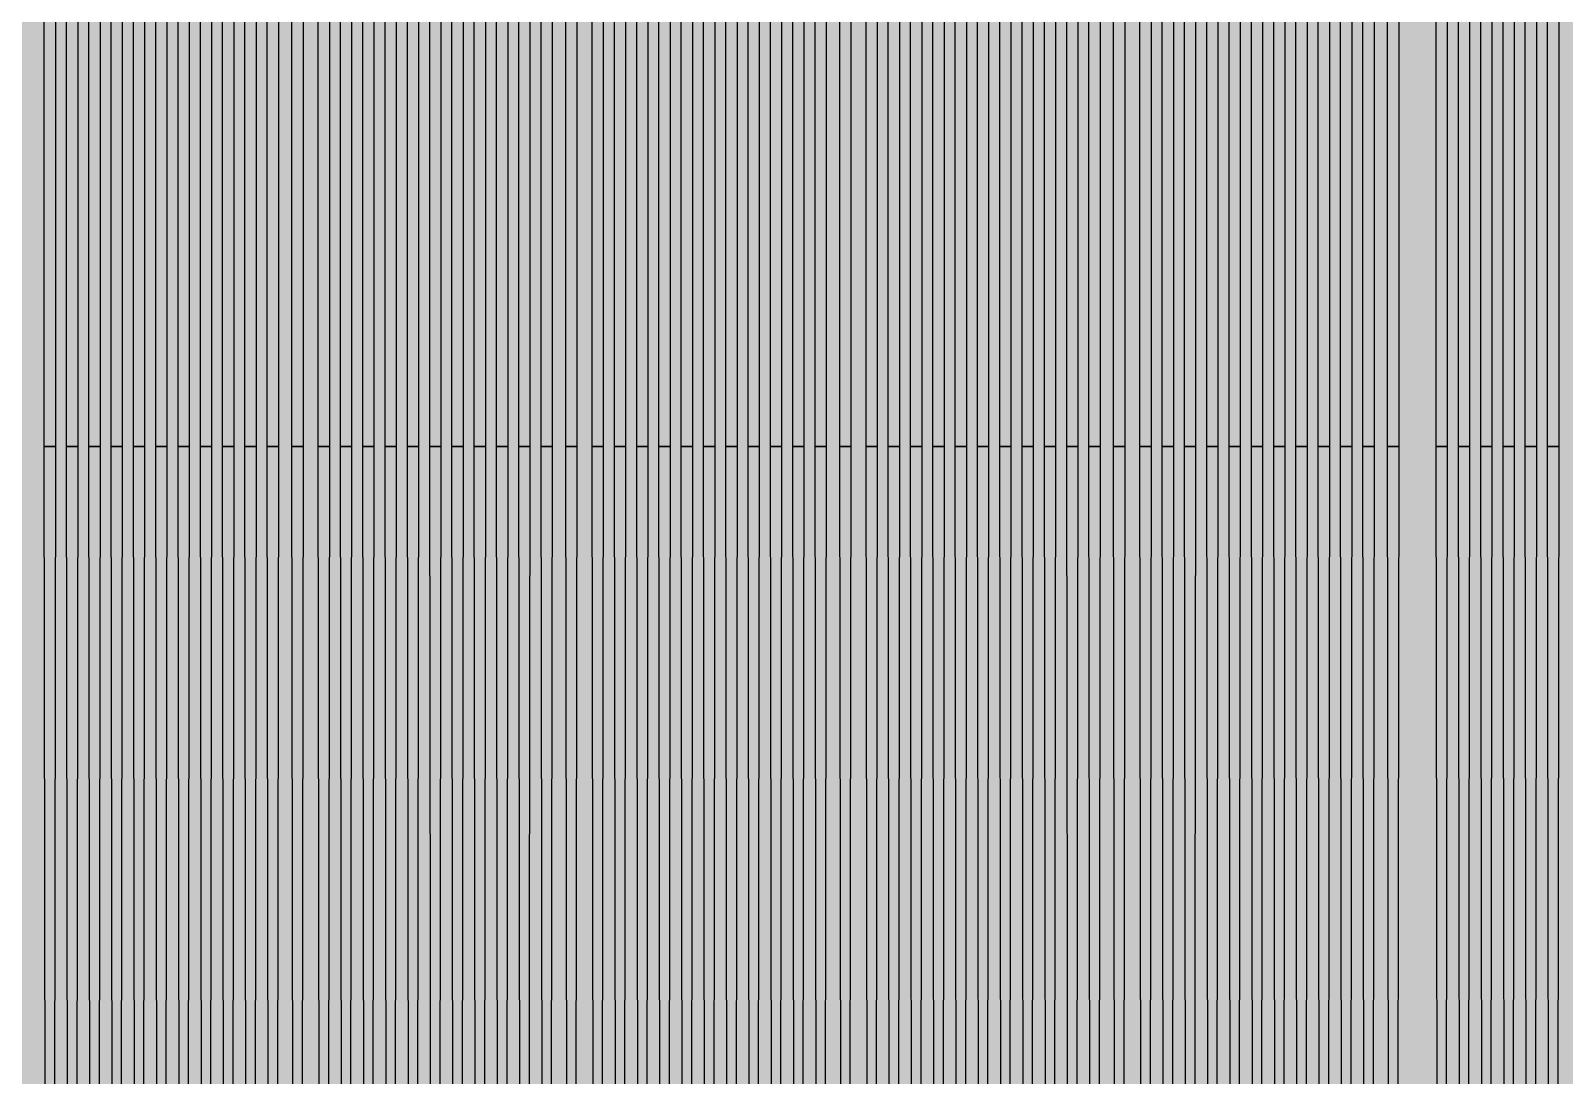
# Model space of a CAD drawing. Header units: metres. Extents: x -7240 to 10960, y -29667 to 1823.
# Drawn here: x 2632.5 to 3114, y -15889.6 to -15561.6 of the extents above; entities that cross this region are included whole.
import ezdxf

# ---------------------------------------------------------------- set-up
doc = ezdxf.new("R2010")
doc.units = ezdxf.units.M
doc.layers.add('Metal1', color=4, linetype='CONTINUOUS')
doc.layers.add('Polyimide', color=7, linetype='CONTINUOUS')

msp = doc.modelspace()

# ---------------------------------------------------------------- hatches: boundary and pattern name
at = {"layer": 'Polyimide'}
msp.add_hatch(color=7, dxfattribs=at).paths.add_polyline_path([(4088.45, -11806.89), (4098.72, -11851.21), (4115.58, -11893.47), (4138.63, -11932.7), (4167.35, -11967.99), (4201.08, -11998.53), (4239.03, -12023.62), (4280.35, -12042.68), (4349.18, -12073.73), (4413.2, -12113.76), (4471.26, -12162.04), (4522.3, -12217.69), (4565.39, -12279.7), (4599.74, -12346.94), (4624.73, -12418.19), (4639.91, -12492.16), (4645, -12567.5), (4639.91, -12642.84), (4624.73, -12716.8), (4599.74, -12788.06), (4565.39, -12855.3), (4522.3, -12917.31), (4471.26, -12972.96), (4413.2, -13021.24), (4349.18, -13061.27), (4280.35, -13092.32), (4239.03, -13111.38), (4201.08, -13136.47), (4167.35, -13167.01), (4138.63, -13202.3), (4115.58, -13241.52), (4098.72, -13283.78), (4088.45, -13328.11), (4085, -13373.48), (4085, -13567.5), (4099.45, -13861.55), (4142.64, -14152.77), (4214.18, -14438.35), (4313.36, -14715.55), (4439.24, -14981.69), (4590.59, -15234.21), (4765.97, -15470.68), (4963.68, -15688.82), (5181.82, -15886.53), (5418.29, -16061.91), (5670.81, -16213.26), (5936.95, -16339.14), (6214.15, -16438.32), (6499.73, -16509.85), (6790.95, -16553.05), (7085, -16567.5), (9960.38, -16567.5), (10038.79, -16571.35), (10116.45, -16582.87), (10192.6, -16601.95), (10266.52, -16628.4), (10337.49, -16661.96), (10404.83, -16702.32), (10467.89, -16749.09), (10526.06, -16801.81), (10578.78, -16859.98), (10625.55, -16923.04), (10665.91, -16990.38), (10699.48, -17061.35), (10725.93, -17135.27), (10745, -17211.43), (10756.52, -17289.08), (10760.38, -17367.5), (10760.38, -21957.3), (10721.61, -22012.91), (10685.97, -22070.59), (10653.58, -22130.14), (10624.53, -22191.39), (10598.92, -22254.16), (10576.82, -22318.25), (10558.3, -22383.46), (10543.41, -22449.6), (10532.21, -22516.46), (10524.72, -22583.84), (10520.97, -22651.53), (10520.97, -22719.32), (10524.72, -22787.01), (10532.21, -22854.38), (10543.41, -22921.24), (10558.3, -22987.38), (10576.82, -23052.6), (10598.92, -23116.68), (10624.53, -23179.45), (10653.58, -23240.71), (10685.97, -23300.26), (10721.61, -23357.93), (10760.38, -23413.54), (10760.38, -28667.5), (10756.52, -28745.91), (10745, -28823.57), (10725.93, -28899.73), (10699.48, -28973.65), (10665.91, -29044.62), (10625.55, -29111.96), (10578.78, -29175.01), (10526.06, -29233.19), (10467.89, -29285.91), (10404.83, -29332.68), (10337.49, -29373.04), (10266.52, -29406.6), (10192.6, -29433.05), (10116.45, -29452.13), (10038.79, -29463.65), (9960.38, -29467.5), (-6239.63, -29467.5), (-6318.04, -29463.65), (-6395.7, -29452.13), (-6471.85, -29433.05), (-6545.77, -29406.6), (-6616.74, -29373.04), (-6684.08, -29332.68), (-6747.14, -29285.91), (-6805.31, -29233.19), (-6858.03, -29175.01), (-6904.8, -29111.96), (-6945.16, -29044.62), (-6978.73, -28973.65), (-7005.18, -28899.73), (-7024.25, -28823.57), (-7035.77, -28745.91), (-7039.63, -28667.5), (-7039.63, -23426.32), (-6999.36, -23370.07), (-6962.33, -23311.63), (-6928.66, -23251.2), (-6898.45, -23188.96), (-6871.81, -23125.12), (-6848.81, -23059.88), (-6829.53, -22993.44), (-6814.04, -22926.02), (-6802.37, -22857.83), (-6794.57, -22789.09), (-6790.67, -22720.02), (-6790.67, -22650.84), (-6794.57, -22581.77), (-6802.37, -22513.03), (-6814.04, -22444.84), (-6829.53, -22377.42), (-6848.81, -22310.98), (-6871.81, -22245.74), (-6898.45, -22181.89), (-6928.66, -22119.66), (-6962.33, -22059.22), (-6999.36, -22000.79), (-7039.63, -21944.54), (-7039.63, -17367.5), (-7035.77, -17289.08), (-7024.25, -17211.43), (-7005.18, -17135.27), (-6978.73, -17061.35), (-6945.16, -16990.38), (-6904.8, -16923.04), (-6858.03, -16859.98), (-6805.31, -16801.81), (-6747.14, -16749.09), (-6684.08, -16702.32), (-6616.74, -16661.96), (-6545.77, -16628.4), (-6471.85, -16601.95), (-6395.7, -16582.87), (-6318.04, -16571.35), (-6239.63, -16567.5), (-3334, -16567.5), (-3039.95, -16553.05), (-2748.73, -16509.85), (-2463.15, -16438.32), (-2185.95, -16339.14), (-1919.81, -16213.26), (-1667.29, -16061.91), (-1430.82, -15886.53), (-1212.68, -15688.82), (-1014.97, -15470.68), (-839.59, -15234.21), (-688.24, -14981.69), (-562.36, -14715.55), (-463.18, -14438.35), (-391.64, -14152.77), (-348.45, -13861.55), (-334, -13567.5), (-334, -13373.48), (-337.45, -13328.11), (-347.72, -13283.78), (-364.58, -13241.52), (-387.63, -13202.3), (-416.35, -13167.01), (-450.08, -13136.47), (-488.03, -13111.38), (-529.35, -13092.32), (-529.35, -13092.32), (-598.18, -13061.27), (-662.2, -13021.24), (-720.26, -12972.96), (-771.3, -12917.31), (-814.39, -12855.3), (-848.74, -12788.06), (-873.73, -12716.8), (-888.91, -12642.84), (-894, -12567.5), (-888.91, -12492.16), (-873.73, -12418.19), (-848.74, -12346.94), (-814.39, -12279.7), (-771.3, -12217.69), (-720.26, -12162.04), (-662.2, -12113.76), (-598.18, -12073.73), (-529.35, -12042.68), (-488.03, -12023.62), (-450.08, -11998.53), (-416.35, -11967.99), (-387.63, -11932.7), (-364.58, -11893.47), (-347.72, -11851.21), (-337.45, -11806.89), (-334, -11761.52), (-334, -11074.31), (-337.45, -11028.94), (-347.72, -10984.62), (-364.58, -10942.36), (-387.63, -10903.13), (-416.35, -10867.84), (-450.08, -10837.3), (-488.03, -10812.21), (-529.35, -10793.16), (-529.35, -10793.16), (-598.18, -10762.1), (-662.2, -10722.07), (-720.26, -10673.8), (-771.3, -10618.15), (-814.39, -10556.13), (-848.74, -10488.89), (-873.73, -10417.64), (-888.91, -10343.67), (-894, -10268.33), (-888.91, -10192.99), (-873.73, -10119.03), (-848.74, -10047.77), (-814.39, -9980.53), (-771.3, -9918.52), (-720.26, -9862.87), (-662.2, -9814.59), (-598.18, -9774.56), (-529.35, -9743.51), (-488.03, -9724.45), (-450.08, -9699.36), (-416.35, -9668.82), (-387.63, -9633.53), (-364.58, -9594.31), (-347.72, -9552.05), (-337.45, -9507.72), (-334, -9462.35), (-334, -8775.14), (-337.45, -8729.78), (-347.72, -8685.45), (-364.58, -8643.19), (-387.63, -8603.96), (-416.35, -8568.68), (-450.08, -8538.14), (-488.03, -8513.05), (-529.35, -8493.99), (-529.35, -8493.99), (-598.18, -8462.94), (-662.2, -8422.91), (-720.26, -8374.63), (-771.3, -8318.98), (-814.39, -8256.97), (-848.74, -8189.73), (-873.73, -8118.47), (-888.91, -8044.5), (-894, -7969.17), (-888.91, -7893.83), (-873.73, -7819.86), (-848.74, -7748.61), (-814.39, -7681.36), (-771.3, -7619.35), (-720.26, -7563.7), (-662.2, -7515.42), (-598.18, -7475.4), (-529.35, -7444.34), (-529.35, -7444.34), (-488.03, -7425.28), (-450.08, -7400.2), (-416.35, -7369.66), (-387.63, -7334.37), (-364.58, -7295.14), (-347.72, -7252.88), (-337.45, -7208.56), (-334, -7163.19), (-334, -6475.98), (-337.45, -6430.61), (-347.72, -6386.29), (-364.58, -6344.02), (-387.63, -6304.8), (-416.35, -6269.51), (-450.08, -6238.97), (-488.03, -6213.88), (-529.35, -6194.82), (-529.35, -6194.82), (-598.18, -6163.77), (-662.2, -6123.74), (-720.26, -6075.46), (-771.3, -6019.81), (-814.39, -5957.8), (-848.74, -5890.56), (-873.73, -5819.31), (-888.91, -5745.34), (-894, -5670), (-888.91, -5594.66), (-873.73, -5520.69), (-848.74, -5449.44), (-814.39, -5382.2), (-771.3, -5320.19), (-720.26, -5264.54), (-662.2, -5216.26), (-598.18, -5176.23), (-529.35, -5145.18), (-529.35, -5145.18), (-488.03, -5126.12), (-450.08, -5101.03), (-416.35, -5070.49), (-387.63, -5035.2), (-364.58, -4995.98), (-347.72, -4953.71), (-337.45, -4909.39), (-334, -4864.02), (-334, 380), (-334, 1522.5), (-289, 1522.5), (-288.78, 1515.63), (-288.1, 1508.79), (-286.98, 1502.02), (-285.42, 1495.32), (-283.43, 1488.75), (-281.01, 1482.32), (-278.17, 1476.06), (-274.93, 1470), (-271.3, 1464.17), (-267.3, 1458.58), (-262.94, 1453.27), (-258.25, 1448.25), (-253.23, 1443.56), (-247.92, 1439.2), (-242.33, 1435.2), (-236.5, 1431.57), (-230.44, 1428.33), (-224.18, 1425.49), (-217.75, 1423.07), (-211.18, 1421.08), (-204.48, 1419.52), (-197.71, 1418.4), (-190.87, 1417.72), (-184, 1417.5), (-177.13, 1417.72), (-170.29, 1418.4), (-163.52, 1419.52), (-156.82, 1421.08), (-150.25, 1423.07), (-143.82, 1425.49), (-137.56, 1428.33), (-131.5, 1431.57), (-125.67, 1435.2), (-120.08, 1439.2), (-114.77, 1443.56), (-109.75, 1448.25), (-105.06, 1453.27), (-100.7, 1458.58), (-96.7, 1464.17), (-93.07, 1470), (-89.83, 1476.06), (-86.99, 1482.32), (-84.57, 1488.75), (-82.58, 1495.32), (-81.02, 1502.02), (-79.9, 1508.79), (-79.22, 1515.63), (-79, 1522.5), (1786, 1522.5), (3835, 1522.5), (3835.21, 1529.04), (3835.86, 1535.55), (3836.92, 1542.01), (3838.41, 1548.38), (3840.31, 1554.64), (3842.61, 1560.77), (3845.31, 1566.73), (3848.4, 1572.5), (3851.85, 1578.06), (3855.66, 1583.38), (3859.82, 1588.43), (3864.29, 1593.21), (3869.07, 1597.68), (3874.12, 1601.84), (3879.44, 1605.65), (3885, 1609.1), (3890.77, 1612.19), (3896.73, 1614.89), (3902.86, 1617.19), (3909.12, 1619.09), (3915.49, 1620.58), (3921.95, 1621.64), (3928.46, 1622.29), (3935, 1622.5), (3941.54, 1622.29), (3948.05, 1621.64), (3954.51, 1620.58), (3960.88, 1619.09), (3967.14, 1617.19), (3973.27, 1614.89), (3979.23, 1612.19), (3985, 1609.1), (3990.56, 1605.65), (3995.88, 1601.84), (4000.93, 1597.68), (4005.71, 1593.21), (4010.18, 1588.43), (4014.34, 1583.38), (4018.15, 1578.06), (4021.6, 1572.5), (4024.69, 1566.73), (4027.39, 1560.77), (4029.69, 1554.64), (4031.59, 1548.38), (4033.08, 1542.01), (4034.14, 1535.55), (4034.79, 1529.04), (4035, 1522.5), (4085, 1522.5), (4085, 380), (4085, 330), (4085, -4864.02), (4088.45, -4909.39), (4098.72, -4953.71), (4115.58, -4995.98), (4138.63, -5035.2), (4167.35, -5070.49), (4201.08, -5101.03), (4239.03, -5126.12), (4280.35, -5145.18), (4280.35, -5145.18), (4349.18, -5176.23), (4413.2, -5216.26), (4471.26, -5264.54), (4522.3, -5320.19), (4565.39, -5382.2), (4599.74, -5449.44), (4624.73, -5520.69), (4639.91, -5594.66), (4645, -5670), (4639.91, -5745.34), (4624.73, -5819.31), (4599.74, -5890.56), (4565.39, -5957.8), (4522.3, -6019.81), (4471.26, -6075.46), (4413.2, -6123.74), (4349.18, -6163.77), (4280.35, -6194.82), (4239.03, -6213.88), (4201.08, -6238.97), (4167.35, -6269.51), (4138.63, -6304.8), (4115.58, -6344.02), (4098.72, -6386.29), (4088.45, -6430.61), (4085, -6475.98), (4085, -11761.52), (4088.45, -11806.89)])

# ---------------------------------------------------------------- linework, layer by layer
at = {"layer": 'Metal1'}
for points in [[(2640.25, -15552.84), (2640.25, -15575.7), (2640.25, -15598.55), (2640.25, -15621.41), (2640.25, -15644.27), (2640.25, -15667.12), (2640.25, -15692.12), (2636.75, -15692.12), (2636.75, -15667.12), (2636.75, -15644.27), (2636.75, -15621.41), (2636.75, -15598.55), (2636.75, -15575.7), (2636.75, -15552.84)], [(2647.25, -15552.84), (2647.25, -15575.7), (2647.25, -15598.55), (2647.25, -15621.41), (2647.25, -15644.27), (2647.25, -15667.12), (2647.25, -15692.12), (2643.75, -15692.12), (2643.75, -15667.12), (2643.75, -15644.27), (2643.75, -15621.41), (2643.75, -15598.55), (2643.75, -15575.7), (2643.75, -15552.84)], [(2654.25, -15552.84), (2654.25, -15575.7), (2654.25, -15598.55), (2654.25, -15621.41), (2654.25, -15644.27), (2654.25, -15667.12), (2654.25, -15692.12), (2650.75, -15692.12), (2650.75, -15667.12), (2650.75, -15644.27), (2650.75, -15621.41), (2650.75, -15598.55), (2650.75, -15575.7), (2650.75, -15552.84)], [(2661.25, -15552.84), (2661.25, -15575.7), (2661.25, -15598.55), (2661.25, -15621.41), (2661.25, -15644.27), (2661.25, -15667.12), (2661.25, -15692.12), (2657.75, -15692.12), (2657.75, -15667.12), (2657.75, -15644.27), (2657.75, -15621.41), (2657.75, -15598.55), (2657.75, -15575.7), (2657.75, -15552.84)], [(2668.25, -15552.84), (2668.25, -15575.7), (2668.25, -15598.55), (2668.25, -15621.41), (2668.25, -15644.27), (2668.25, -15667.12), (2668.25, -15692.12), (2664.75, -15692.12), (2664.75, -15667.12), (2664.75, -15644.27), (2664.75, -15621.41), (2664.75, -15598.55), (2664.75, -15575.7), (2664.75, -15552.84)], [(2675.25, -15552.84), (2675.25, -15575.7), (2675.25, -15598.55), (2675.25, -15621.41), (2675.25, -15644.27), (2675.25, -15667.12), (2675.25, -15692.12), (2671.75, -15692.12), (2671.75, -15667.12), (2671.75, -15644.27), (2671.75, -15621.41), (2671.75, -15598.55), (2671.75, -15575.7), (2671.75, -15552.84)], [(2682.25, -15552.84), (2682.25, -15575.7), (2682.25, -15598.55), (2682.25, -15621.41), (2682.25, -15644.27), (2682.25, -15667.12), (2682.25, -15692.12), (2678.75, -15692.12), (2678.75, -15667.12), (2678.75, -15644.27), (2678.75, -15621.41), (2678.75, -15598.55), (2678.75, -15575.7), (2678.75, -15552.84)], [(2689.25, -15552.84), (2689.25, -15575.7), (2689.25, -15598.55), (2689.25, -15621.41), (2689.25, -15644.27), (2689.25, -15667.12), (2689.25, -15692.12), (2685.75, -15692.12), (2685.75, -15667.12), (2685.75, -15644.27), (2685.75, -15621.41), (2685.75, -15598.55), (2685.75, -15575.7), (2685.75, -15552.84)], [(2696.25, -15552.84), (2696.25, -15575.7), (2696.25, -15598.55), (2696.25, -15621.41), (2696.25, -15644.27), (2696.25, -15667.12), (2696.25, -15692.12), (2692.75, -15692.12), (2692.75, -15667.12), (2692.75, -15644.27), (2692.75, -15621.41), (2692.75, -15598.55), (2692.75, -15575.7), (2692.75, -15552.84)], [(2703.25, -15552.84), (2703.25, -15575.7), (2703.25, -15598.55), (2703.25, -15621.41), (2703.25, -15644.27), (2703.25, -15667.12), (2703.25, -15692.12), (2699.75, -15692.12), (2699.75, -15667.12), (2699.75, -15644.27), (2699.75, -15621.41), (2699.75, -15598.55), (2699.75, -15575.7), (2699.75, -15552.84)], [(2710.25, -15552.84), (2710.25, -15575.7), (2710.25, -15598.55), (2710.25, -15621.41), (2710.25, -15644.27), (2710.25, -15667.12), (2710.25, -15692.12), (2706.75, -15692.12), (2706.75, -15667.12), (2706.75, -15644.27), (2706.75, -15621.41), (2706.75, -15598.55), (2706.75, -15575.7), (2706.75, -15552.84)], [(2718, -15552.84), (2718, -15575.7), (2718, -15598.55), (2718, -15621.41), (2718, -15644.27), (2718, -15667.12), (2718, -15692.12), (2714.5, -15692.12), (2714.5, -15667.12), (2714.5, -15644.27), (2714.5, -15621.41), (2714.5, -15598.55), (2714.5, -15575.7), (2714.5, -15552.84)], [(2726.25, -15552.84), (2726.25, -15575.7), (2726.25, -15598.55), (2726.25, -15621.41), (2726.25, -15644.27), (2726.25, -15667.12), (2726.25, -15692.12), (2722.75, -15692.12), (2722.75, -15667.12), (2722.75, -15644.27), (2722.75, -15621.41), (2722.75, -15598.55), (2722.75, -15575.7), (2722.75, -15552.84)], [(2733.25, -15552.84), (2733.25, -15575.7), (2733.25, -15598.55), (2733.25, -15621.41), (2733.25, -15644.27), (2733.25, -15667.12), (2733.25, -15692.12), (2729.75, -15692.12), (2729.75, -15667.12), (2729.75, -15644.27), (2729.75, -15621.41), (2729.75, -15598.55), (2729.75, -15575.7), (2729.75, -15552.84)], [(2740.25, -15552.84), (2740.25, -15575.7), (2740.25, -15598.55), (2740.25, -15621.41), (2740.25, -15644.27), (2740.25, -15667.12), (2740.25, -15692.12), (2736.75, -15692.12), (2736.75, -15667.12), (2736.75, -15644.27), (2736.75, -15621.41), (2736.75, -15598.55), (2736.75, -15575.7), (2736.75, -15552.84)], [(2747.25, -15552.84), (2747.25, -15575.7), (2747.25, -15598.55), (2747.25, -15621.41), (2747.25, -15644.27), (2747.25, -15667.12), (2747.25, -15692.12), (2743.75, -15692.12), (2743.75, -15667.12), (2743.75, -15644.27), (2743.75, -15621.41), (2743.75, -15598.55), (2743.75, -15575.7), (2743.75, -15552.84)], [(2754.25, -15552.84), (2754.25, -15575.7), (2754.25, -15598.55), (2754.25, -15621.41), (2754.25, -15644.27), (2754.25, -15667.12), (2754.25, -15692.12), (2750.75, -15692.12), (2750.75, -15667.12), (2750.75, -15644.27), (2750.75, -15621.41), (2750.75, -15598.55), (2750.75, -15575.7), (2750.75, -15552.84)], [(2761.25, -15552.84), (2761.25, -15575.7), (2761.25, -15598.55), (2761.25, -15621.41), (2761.25, -15644.27), (2761.25, -15667.12), (2761.25, -15692.12), (2757.75, -15692.12), (2757.75, -15667.12), (2757.75, -15644.27), (2757.75, -15621.41), (2757.75, -15598.55), (2757.75, -15575.7), (2757.75, -15552.84)], [(2768.25, -15552.84), (2768.25, -15575.7), (2768.25, -15598.55), (2768.25, -15621.41), (2768.25, -15644.27), (2768.25, -15667.12), (2768.25, -15692.12), (2764.75, -15692.12), (2764.75, -15667.12), (2764.75, -15644.27), (2764.75, -15621.41), (2764.75, -15598.55), (2764.75, -15575.7), (2764.75, -15552.84)], [(2775.25, -15552.84), (2775.25, -15575.7), (2775.25, -15598.55), (2775.25, -15621.41), (2775.25, -15644.27), (2775.25, -15667.12), (2775.25, -15692.12), (2771.75, -15692.12), (2771.75, -15667.12), (2771.75, -15644.27), (2771.75, -15621.41), (2771.75, -15598.55), (2771.75, -15575.7), (2771.75, -15552.84)], [(2782.25, -15552.84), (2782.25, -15575.7), (2782.25, -15598.55), (2782.25, -15621.41), (2782.25, -15644.27), (2782.25, -15667.12), (2782.25, -15692.12), (2778.75, -15692.12), (2778.75, -15667.12), (2778.75, -15644.27), (2778.75, -15621.41), (2778.75, -15598.55), (2778.75, -15575.7), (2778.75, -15552.84)], [(2789.25, -15552.84), (2789.25, -15575.7), (2789.25, -15598.55), (2789.25, -15621.41), (2789.25, -15644.27), (2789.25, -15667.12), (2789.25, -15692.12), (2785.75, -15692.12), (2785.75, -15667.12), (2785.75, -15644.27), (2785.75, -15621.41), (2785.75, -15598.55), (2785.75, -15575.7), (2785.75, -15552.84)], [(2796.25, -15552.84), (2796.25, -15575.7), (2796.25, -15598.55), (2796.25, -15621.41), (2796.25, -15644.27), (2796.25, -15667.12), (2796.25, -15692.12), (2792.75, -15692.12), (2792.75, -15667.12), (2792.75, -15644.27), (2792.75, -15621.41), (2792.75, -15598.55), (2792.75, -15575.7), (2792.75, -15552.84)], [(2804, -15552.84), (2804, -15575.7), (2804, -15598.55), (2804, -15621.41), (2804, -15644.27), (2804, -15667.12), (2804, -15692.12), (2800.5, -15692.12), (2800.5, -15667.12), (2800.5, -15644.27), (2800.5, -15621.41), (2800.5, -15598.55), (2800.5, -15575.7), (2800.5, -15552.84)], [(2812.25, -15552.84), (2812.25, -15575.7), (2812.25, -15598.55), (2812.25, -15621.41), (2812.25, -15644.27), (2812.25, -15667.12), (2812.25, -15692.12), (2808.75, -15692.12), (2808.75, -15667.12), (2808.75, -15644.27), (2808.75, -15621.41), (2808.75, -15598.55), (2808.75, -15575.7), (2808.75, -15552.84)], [(2819.25, -15552.84), (2819.25, -15575.7), (2819.25, -15598.55), (2819.25, -15621.41), (2819.25, -15644.27), (2819.25, -15667.12), (2819.25, -15692.12), (2815.75, -15692.12), (2815.75, -15667.12), (2815.75, -15644.27), (2815.75, -15621.41), (2815.75, -15598.55), (2815.75, -15575.7), (2815.75, -15552.84)], [(2826.25, -15552.84), (2826.25, -15575.7), (2826.25, -15598.55), (2826.25, -15621.41), (2826.25, -15644.27), (2826.25, -15667.12), (2826.25, -15692.12), (2822.75, -15692.12), (2822.75, -15667.12), (2822.75, -15644.27), (2822.75, -15621.41), (2822.75, -15598.55), (2822.75, -15575.7), (2822.75, -15552.84)], [(2833.25, -15552.84), (2833.25, -15575.7), (2833.25, -15598.55), (2833.25, -15621.41), (2833.25, -15644.27), (2833.25, -15667.12), (2833.25, -15692.12), (2829.75, -15692.12), (2829.75, -15667.12), (2829.75, -15644.27), (2829.75, -15621.41), (2829.75, -15598.55), (2829.75, -15575.7), (2829.75, -15552.84)], [(2840.25, -15552.84), (2840.25, -15575.7), (2840.25, -15598.55), (2840.25, -15621.41), (2840.25, -15644.27), (2840.25, -15667.12), (2840.25, -15692.12), (2836.75, -15692.12), (2836.75, -15667.12), (2836.75, -15644.27), (2836.75, -15621.41), (2836.75, -15598.55), (2836.75, -15575.7), (2836.75, -15552.84)], [(2847.25, -15552.84), (2847.25, -15575.7), (2847.25, -15598.55), (2847.25, -15621.41), (2847.25, -15644.27), (2847.25, -15667.12), (2847.25, -15692.12), (2843.75, -15692.12), (2843.75, -15667.12), (2843.75, -15644.27), (2843.75, -15621.41), (2843.75, -15598.55), (2843.75, -15575.7), (2843.75, -15552.84)], [(2854.25, -15552.84), (2854.25, -15575.7), (2854.25, -15598.55), (2854.25, -15621.41), (2854.25, -15644.27), (2854.25, -15667.12), (2854.25, -15692.12), (2850.75, -15692.12), (2850.75, -15667.12), (2850.75, -15644.27), (2850.75, -15621.41), (2850.75, -15598.55), (2850.75, -15575.7), (2850.75, -15552.84)], [(2861.25, -15552.84), (2861.25, -15575.7), (2861.25, -15598.55), (2861.25, -15621.41), (2861.25, -15644.27), (2861.25, -15667.12), (2861.25, -15692.12), (2857.75, -15692.12), (2857.75, -15667.12), (2857.75, -15644.27), (2857.75, -15621.41), (2857.75, -15598.55), (2857.75, -15575.7), (2857.75, -15552.84)], [(2868.25, -15552.84), (2868.25, -15575.7), (2868.25, -15598.55), (2868.25, -15621.41), (2868.25, -15644.27), (2868.25, -15667.12), (2868.25, -15692.12), (2864.75, -15692.12), (2864.75, -15667.12), (2864.75, -15644.27), (2864.75, -15621.41), (2864.75, -15598.55), (2864.75, -15575.7), (2864.75, -15552.84)], [(2875.25, -15552.84), (2875.25, -15575.7), (2875.25, -15598.55), (2875.25, -15621.41), (2875.25, -15644.27), (2875.25, -15667.12), (2875.25, -15692.12), (2871.75, -15692.12), (2871.75, -15667.12), (2871.75, -15644.27), (2871.75, -15621.41), (2871.75, -15598.55), (2871.75, -15575.7), (2871.75, -15552.84)], [(2882.25, -15552.84), (2882.25, -15575.7), (2882.25, -15598.55), (2882.25, -15621.41), (2882.25, -15644.27), (2882.25, -15667.12), (2882.25, -15692.12), (2878.75, -15692.12), (2878.75, -15667.12), (2878.75, -15644.27), (2878.75, -15621.41), (2878.75, -15598.55), (2878.75, -15575.7), (2878.75, -15552.84)], [(2890, -15552.84), (2890, -15575.7), (2890, -15598.55), (2890, -15621.41), (2890, -15644.27), (2890, -15667.12), (2890, -15692.12), (2886.5, -15692.12), (2886.5, -15667.12), (2886.5, -15644.27), (2886.5, -15621.41), (2886.5, -15598.55), (2886.5, -15575.7), (2886.5, -15552.84)], [(2898.25, -15552.84), (2898.25, -15575.7), (2898.25, -15598.55), (2898.25, -15621.41), (2898.25, -15644.27), (2898.25, -15667.12), (2898.25, -15692.12), (2894.75, -15692.12), (2894.75, -15667.12), (2894.75, -15644.27), (2894.75, -15621.41), (2894.75, -15598.55), (2894.75, -15575.7), (2894.75, -15552.84)], [(2905.25, -15552.84), (2905.25, -15575.7), (2905.25, -15598.55), (2905.25, -15621.41), (2905.25, -15644.27), (2905.25, -15667.12), (2905.25, -15692.12), (2901.75, -15692.12), (2901.75, -15667.12), (2901.75, -15644.27), (2901.75, -15621.41), (2901.75, -15598.55), (2901.75, -15575.7), (2901.75, -15552.84)], [(2912.25, -15552.84), (2912.25, -15575.7), (2912.25, -15598.55), (2912.25, -15621.41), (2912.25, -15644.27), (2912.25, -15667.12), (2912.25, -15692.12), (2908.75, -15692.12), (2908.75, -15667.12), (2908.75, -15644.27), (2908.75, -15621.41), (2908.75, -15598.55), (2908.75, -15575.7), (2908.75, -15552.84)], [(2919.25, -15552.84), (2919.25, -15575.7), (2919.25, -15598.55), (2919.25, -15621.41), (2919.25, -15644.27), (2919.25, -15667.12), (2919.25, -15692.12), (2915.75, -15692.12), (2915.75, -15667.12), (2915.75, -15644.27), (2915.75, -15621.41), (2915.75, -15598.55), (2915.75, -15575.7), (2915.75, -15552.84)], [(2926.25, -15552.84), (2926.25, -15575.7), (2926.25, -15598.55), (2926.25, -15621.41), (2926.25, -15644.27), (2926.25, -15667.12), (2926.25, -15692.12), (2922.75, -15692.12), (2922.75, -15667.12), (2922.75, -15644.27), (2922.75, -15621.41), (2922.75, -15598.55), (2922.75, -15575.7), (2922.75, -15552.84)], [(2933.25, -15552.84), (2933.25, -15575.7), (2933.25, -15598.55), (2933.25, -15621.41), (2933.25, -15644.27), (2933.25, -15667.12), (2933.25, -15692.12), (2929.75, -15692.12), (2929.75, -15667.12), (2929.75, -15644.27), (2929.75, -15621.41), (2929.75, -15598.55), (2929.75, -15575.7), (2929.75, -15552.84)], [(2940.25, -15552.84), (2940.25, -15575.7), (2940.25, -15598.55), (2940.25, -15621.41), (2940.25, -15644.27), (2940.25, -15667.12), (2940.25, -15692.12), (2936.75, -15692.12), (2936.75, -15667.12), (2936.75, -15644.27), (2936.75, -15621.41), (2936.75, -15598.55), (2936.75, -15575.7), (2936.75, -15552.84)], [(2947.25, -15552.84), (2947.25, -15575.7), (2947.25, -15598.55), (2947.25, -15621.41), (2947.25, -15644.27), (2947.25, -15667.12), (2947.25, -15692.12), (2943.75, -15692.12), (2943.75, -15667.12), (2943.75, -15644.27), (2943.75, -15621.41), (2943.75, -15598.55), (2943.75, -15575.7), (2943.75, -15552.84)], [(2954.25, -15552.84), (2954.25, -15575.7), (2954.25, -15598.55), (2954.25, -15621.41), (2954.25, -15644.27), (2954.25, -15667.12), (2954.25, -15692.12), (2950.75, -15692.12), (2950.75, -15667.12), (2950.75, -15644.27), (2950.75, -15621.41), (2950.75, -15598.55), (2950.75, -15575.7), (2950.75, -15552.84)], [(2961.25, -15552.84), (2961.25, -15575.7), (2961.25, -15598.55), (2961.25, -15621.41), (2961.25, -15644.27), (2961.25, -15667.12), (2961.25, -15692.12), (2957.75, -15692.12), (2957.75, -15667.12), (2957.75, -15644.27), (2957.75, -15621.41), (2957.75, -15598.55), (2957.75, -15575.7), (2957.75, -15552.84)], [(2968.25, -15552.84), (2968.25, -15575.7), (2968.25, -15598.55), (2968.25, -15621.41), (2968.25, -15644.27), (2968.25, -15667.12), (2968.25, -15692.12), (2964.75, -15692.12), (2964.75, -15667.12), (2964.75, -15644.27), (2964.75, -15621.41), (2964.75, -15598.55), (2964.75, -15575.7), (2964.75, -15552.84)], [(2976, -15552.84), (2976, -15575.7), (2976, -15598.55), (2976, -15621.41), (2976, -15644.27), (2976, -15667.12), (2976, -15692.12), (2972.5, -15692.12), (2972.5, -15667.12), (2972.5, -15644.27), (2972.5, -15621.41), (2972.5, -15598.55), (2972.5, -15575.7), (2972.5, -15552.84)], [(2984.25, -15552.84), (2984.25, -15575.7), (2984.25, -15598.55), (2984.25, -15621.41), (2984.25, -15644.27), (2984.25, -15667.12), (2984.25, -15692.12), (2980.75, -15692.12), (2980.75, -15667.12), (2980.75, -15644.27), (2980.75, -15621.41), (2980.75, -15598.55), (2980.75, -15575.7), (2980.75, -15552.84)], [(2991.25, -15552.84), (2991.25, -15575.7), (2991.25, -15598.55), (2991.25, -15621.41), (2991.25, -15644.27), (2991.25, -15667.12), (2991.25, -15692.12), (2987.75, -15692.12), (2987.75, -15667.12), (2987.75, -15644.27), (2987.75, -15621.41), (2987.75, -15598.55), (2987.75, -15575.7), (2987.75, -15552.84)], [(2998.25, -15552.84), (2998.25, -15575.7), (2998.25, -15598.55), (2998.25, -15621.41), (2998.25, -15644.27), (2998.25, -15667.12), (2998.25, -15692.12), (2994.75, -15692.12), (2994.75, -15667.12), (2994.75, -15644.27), (2994.75, -15621.41), (2994.75, -15598.55), (2994.75, -15575.7), (2994.75, -15552.84)], [(3005.25, -15552.84), (3005.25, -15575.7), (3005.25, -15598.55), (3005.25, -15621.41), (3005.25, -15644.27), (3005.25, -15667.12), (3005.25, -15692.12), (3001.75, -15692.12), (3001.75, -15667.12), (3001.75, -15644.27), (3001.75, -15621.41), (3001.75, -15598.55), (3001.75, -15575.7), (3001.75, -15552.84)], [(3012.25, -15552.84), (3012.25, -15575.7), (3012.25, -15598.55), (3012.25, -15621.41), (3012.25, -15644.27), (3012.25, -15667.12), (3012.25, -15692.12), (3008.75, -15692.12), (3008.75, -15667.12), (3008.75, -15644.27), (3008.75, -15621.41), (3008.75, -15598.55), (3008.75, -15575.7), (3008.75, -15552.84)], [(3019.25, -15552.84), (3019.25, -15575.7), (3019.25, -15598.55), (3019.25, -15621.41), (3019.25, -15644.27), (3019.25, -15667.12), (3019.25, -15692.12), (3015.75, -15692.12), (3015.75, -15667.12), (3015.75, -15644.27), (3015.75, -15621.41), (3015.75, -15598.55), (3015.75, -15575.7), (3015.75, -15552.84)], [(3026.25, -15552.84), (3026.25, -15575.7), (3026.25, -15598.55), (3026.25, -15621.41), (3026.25, -15644.27), (3026.25, -15667.12), (3026.25, -15692.12), (3022.75, -15692.12), (3022.75, -15667.12), (3022.75, -15644.27), (3022.75, -15621.41), (3022.75, -15598.55), (3022.75, -15575.7), (3022.75, -15552.84)], [(3033.25, -15552.84), (3033.25, -15575.7), (3033.25, -15598.55), (3033.25, -15621.41), (3033.25, -15644.27), (3033.25, -15667.12), (3033.25, -15692.12), (3029.75, -15692.12), (3029.75, -15667.12), (3029.75, -15644.27), (3029.75, -15621.41), (3029.75, -15598.55), (3029.75, -15575.7), (3029.75, -15552.84)], [(3040.25, -15552.84), (3040.25, -15575.7), (3040.25, -15598.55), (3040.25, -15621.41), (3040.25, -15644.27), (3040.25, -15667.12), (3040.25, -15692.12), (3036.75, -15692.12), (3036.75, -15667.12), (3036.75, -15644.27), (3036.75, -15621.41), (3036.75, -15598.55), (3036.75, -15575.7), (3036.75, -15552.84)], [(3047.25, -15552.84), (3047.25, -15575.7), (3047.25, -15598.55), (3047.25, -15621.41), (3047.25, -15644.27), (3047.25, -15667.12), (3047.25, -15692.12), (3043.75, -15692.12), (3043.75, -15667.12), (3043.75, -15644.27), (3043.75, -15621.41), (3043.75, -15598.55), (3043.75, -15575.7), (3043.75, -15552.84)], [(3054.25, -15552.84), (3054.25, -15575.7), (3054.25, -15598.55), (3054.25, -15621.41), (3054.25, -15644.27), (3054.25, -15667.12), (3054.25, -15692.12), (3050.75, -15692.12), (3050.75, -15667.12), (3050.75, -15644.27), (3050.75, -15621.41), (3050.75, -15598.55), (3050.75, -15575.7), (3050.75, -15552.84)], [(3062, -15552.84), (3062, -15575.7), (3062, -15598.55), (3062, -15621.41), (3062, -15644.27), (3062, -15667.12), (3062, -15692.12), (3058.5, -15692.12), (3058.5, -15667.12), (3058.5, -15644.27), (3058.5, -15621.41), (3058.5, -15598.55), (3058.5, -15575.7), (3058.5, -15552.84)], [(3077.25, -15552.84), (3077.25, -15575.7), (3077.25, -15598.55), (3077.25, -15621.41), (3077.25, -15644.27), (3077.25, -15667.12), (3077.25, -15692.12), (3073.75, -15692.12), (3073.75, -15667.12), (3073.75, -15644.27), (3073.75, -15621.41), (3073.75, -15598.55), (3073.75, -15575.7), (3073.75, -15552.84)], [(3084.25, -15552.84), (3084.25, -15575.7), (3084.25, -15598.55), (3084.25, -15621.41), (3084.25, -15644.27), (3084.25, -15667.12), (3084.25, -15692.12), (3080.75, -15692.12), (3080.75, -15667.12), (3080.75, -15644.27), (3080.75, -15621.41), (3080.75, -15598.55), (3080.75, -15575.7), (3080.75, -15552.84)], [(3091.25, -15552.84), (3091.25, -15575.7), (3091.25, -15598.55), (3091.25, -15621.41), (3091.25, -15644.27), (3091.25, -15667.12), (3091.25, -15692.12), (3087.75, -15692.12), (3087.75, -15667.12), (3087.75, -15644.27), (3087.75, -15621.41), (3087.75, -15598.55), (3087.75, -15575.7), (3087.75, -15552.84)], [(3098.25, -15552.84), (3098.25, -15575.7), (3098.25, -15598.55), (3098.25, -15621.41), (3098.25, -15644.27), (3098.25, -15667.12), (3098.25, -15692.12), (3094.75, -15692.12), (3094.75, -15667.12), (3094.75, -15644.27), (3094.75, -15621.41), (3094.75, -15598.55), (3094.75, -15575.7), (3094.75, -15552.84)], [(3105.25, -15552.84), (3105.25, -15575.7), (3105.25, -15598.55), (3105.25, -15621.41), (3105.25, -15644.27), (3105.25, -15667.12), (3105.25, -15692.12), (3101.75, -15692.12), (3101.75, -15667.12), (3101.75, -15644.27), (3101.75, -15621.41), (3101.75, -15598.55), (3101.75, -15575.7), (3101.75, -15552.84)], [(3112.25, -15552.84), (3112.25, -15575.7), (3112.25, -15598.55), (3112.25, -15621.41), (3112.25, -15644.27), (3112.25, -15667.12), (3112.25, -15692.12), (3108.75, -15692.12), (3108.75, -15667.12), (3108.75, -15644.27), (3108.75, -15621.41), (3108.75, -15598.55), (3108.75, -15575.7), (3108.75, -15552.84)], [(2631.05, -16379.28), (2640.29, -16348.04), (2649.54, -16316.8), (2658.79, -16285.56), (2668.04, -16254.32), (2677.29, -16223.08), (2682.82, -16204.4), (2686.48, -16179.02), (2685.75, -15692.12), (2689.25, -15692.12), (2688.52, -16179.16), (2684.78, -16204.83), (2679.21, -16223.65), (2669.96, -16254.89), (2660.71, -16286.13), (2651.46, -16317.37), (2642.21, -16348.61), (2632.96, -16379.85), (2623.71, -16411.09)], [(2624.49, -16379.29), (2633.66, -16348.05), (2642.84, -16316.8), (2652.02, -16285.56), (2661.19, -16254.32), (2670.37, -16223.08), (2675.85, -16204.41), (2679.48, -16179.03), (2678.75, -15692.12), (2682.25, -15692.12), (2681.52, -16179.17), (2677.81, -16204.83), (2672.28, -16223.65), (2663.11, -16254.89), (2653.93, -16286.13), (2644.76, -16317.37), (2635.58, -16348.61), (2626.41, -16379.85)], [(2631.68, -16285.57), (2640.63, -16254.33), (2649.59, -16223.09), (2654.94, -16204.41), (2658.48, -16179.05), (2657.75, -15692.12), (2661.25, -15692.12), (2660.52, -16179.19), (2656.9, -16204.83), (2651.51, -16223.64), (2642.56, -16254.88), (2633.6, -16286.12), (2624.65, -16317.36)], [(2624.9, -16285.57), (2633.78, -16254.33), (2642.66, -16223.09), (2647.97, -16204.41), (2651.48, -16179.06), (2650.75, -15692.12), (2654.25, -15692.12), (2653.52, -16179.2), (2649.93, -16204.83), (2644.58, -16223.64), (2635.7, -16254.88), (2626.83, -16286.12)], [(2626.93, -16254.33), (2635.73, -16223.09), (2641, -16204.41), (2644.48, -16179.07), (2643.75, -15692.12), (2647.25, -15692.12), (2646.52, -16179.21), (2642.96, -16204.82), (2637.66, -16223.64), (2628.85, -16254.88)], [(2627.03, -16348.05), (2636.14, -16316.81), (2645.24, -16285.57), (2654.34, -16254.33), (2663.44, -16223.08), (2668.88, -16204.41), (2672.48, -16179.03), (2671.75, -15692.12), (2675.25, -15692.12), (2674.52, -16179.18), (2670.84, -16204.83), (2665.36, -16223.64), (2656.26, -16254.88), (2647.16, -16286.13), (2638.06, -16317.37), (2628.95, -16348.61)], [(2628.01, -16454.26), (2635.56, -16429.27), (2641.24, -16410.52), (2650.71, -16379.28), (2660.19, -16348.04), (2669.66, -16316.8), (2679.13, -16285.56), (2688.6, -16254.31), (2698.07, -16223.07), (2703.73, -16204.4), (2707.48, -16178.99), (2706.75, -15692.12), (2710.25, -15692.12), (2709.52, -16179.14), (2705.69, -16204.84), (2699.99, -16223.65), (2690.51, -16254.89), (2681.04, -16286.14), (2671.57, -16317.38), (2662.1, -16348.62), (2652.63, -16379.86), (2643.16, -16411.1), (2637.47, -16429.85), (2629.92, -16454.84)], [(2628.28, -16410.52), (2637.6, -16379.28), (2646.92, -16348.04), (2656.25, -16316.8), (2665.57, -16285.56), (2674.9, -16254.32), (2684.22, -16223.08), (2689.79, -16204.4), (2693.48, -16179.01), (2692.75, -15692.12), (2696.25, -15692.12), (2695.52, -16179.16), (2691.75, -16204.84), (2686.13, -16223.65), (2676.81, -16254.89), (2667.49, -16286.13), (2658.16, -16317.37), (2648.84, -16348.61), (2639.52, -16379.85), (2630.19, -16411.1)], [(2628.81, -16223.09), (2634.03, -16204.42), (2637.48, -16179.08), (2636.75, -15692.12), (2640.25, -15692.12), (2639.52, -16179.22), (2635.99, -16204.82), (2630.73, -16223.63)], [(2629.12, -16429.27), (2634.76, -16410.52), (2644.16, -16379.28), (2653.56, -16348.04), (2662.95, -16316.8), (2672.35, -16285.56), (2681.75, -16254.32), (2691.14, -16223.08), (2696.76, -16204.4), (2700.48, -16179), (2699.75, -15692.12), (2703.25, -15692.12), (2702.52, -16179.15), (2698.72, -16204.84), (2693.06, -16223.65), (2683.66, -16254.89), (2674.27, -16286.13), (2664.87, -16317.37), (2655.47, -16348.62), (2646.07, -16379.86), (2636.68, -16411.1), (2631.03, -16429.85)], [(2629.43, -16316.81), (2638.46, -16285.57), (2647.49, -16254.33), (2656.51, -16223.09), (2661.91, -16204.41), (2665.48, -16179.04), (2664.75, -15692.12), (2668.25, -15692.12), (2667.52, -16179.19), (2663.87, -16204.83), (2658.43, -16223.64), (2649.41, -16254.88), (2640.38, -16286.12), (2631.35, -16317.36)], [(2715.23, -16178.98), (2714.5, -15692.12), (2718, -15692.12), (2717.27, -16179.13)], [(2723.48, -16178.96), (2722.75, -15692.12), (2726.25, -15692.12), (2725.52, -16179.12)], [(2730.48, -16178.95), (2729.75, -15692.12), (2733.25, -15692.12), (2732.52, -16179.11)], [(2737.48, -16178.94), (2736.75, -15692.12), (2740.25, -15692.12), (2739.52, -16179.1)], [(2744.48, -16178.93), (2743.75, -15692.12), (2747.25, -15692.12), (2746.52, -16179.09)], [(2751.48, -16178.92), (2750.75, -15692.12), (2754.25, -15692.12), (2753.52, -16179.08)], [(2758.48, -16178.91), (2757.75, -15692.12), (2761.25, -15692.12), (2760.52, -16179.07)], [(2765.48, -16178.9), (2764.75, -15692.12), (2768.25, -15692.12), (2767.52, -16179.07)], [(2772.48, -16178.9), (2771.75, -15692.12), (2775.25, -15692.12), (2774.52, -16179.06)], [(2779.48, -16178.89), (2778.75, -15692.12), (2782.25, -15692.12), (2781.52, -16179.05)], [(2786.48, -16178.88), (2785.75, -15692.12), (2789.25, -15692.12), (2788.52, -16179.04)], [(2793.48, -16178.87), (2792.75, -15692.12), (2796.25, -15692.12), (2795.52, -16179.03)], [(2801.23, -16178.85), (2800.5, -15692.12), (2804, -15692.12), (2803.27, -16179.02)], [(2809.48, -16178.84), (2808.75, -15692.12), (2812.25, -15692.12), (2811.52, -16179)], [(2816.48, -16178.83), (2815.75, -15692.12), (2819.25, -15692.12), (2818.52, -16178.99)], [(2823.48, -16178.82), (2822.75, -15692.12), (2826.25, -15692.12), (2825.52, -16178.99)], [(2830.48, -16178.8), (2829.75, -15692.12), (2833.25, -15692.12), (2832.52, -16178.98)], [(2837.48, -16178.79), (2836.75, -15692.12), (2840.25, -15692.12), (2839.52, -16178.97)], [(2844.48, -16178.78), (2843.75, -15692.12), (2847.25, -15692.12), (2846.52, -16178.96)], [(2851.48, -16178.77), (2850.75, -15692.12), (2854.25, -15692.12), (2853.52, -16178.95)], [(2858.48, -16178.76), (2857.75, -15692.12), (2861.25, -15692.12), (2860.52, -16178.94)], [(2865.48, -16178.75), (2864.75, -15692.12), (2868.25, -15692.12), (2867.52, -16178.93)], [(2872.48, -16178.74), (2871.75, -15692.12), (2875.25, -15692.12), (2874.52, -16178.92)], [(2879.48, -16178.73), (2878.75, -15692.12), (2882.25, -15692.12), (2881.52, -16178.91)], [(2887.23, -16178.72), (2886.5, -15692.12), (2890, -15692.12), (2889.27, -16178.9)], [(2895.48, -16178.7), (2894.75, -15692.12), (2898.25, -15692.12), (2897.52, -16178.88)], [(2902.48, -16178.69), (2901.75, -15692.12), (2905.25, -15692.12), (2904.52, -16178.87)], [(2909.48, -16178.68), (2908.75, -15692.12), (2912.25, -15692.12), (2911.52, -16178.86)], [(2916.48, -16178.67), (2915.75, -15692.12), (2919.25, -15692.12), (2918.52, -16178.85)], [(2923.48, -16178.66), (2922.75, -15692.12), (2926.25, -15692.12), (2925.52, -16178.84)], [(2930.48, -16178.64), (2929.75, -15692.12), (2933.25, -15692.12), (2932.52, -16178.83)], [(2937.48, -16178.63), (2936.75, -15692.12), (2940.25, -15692.12), (2939.52, -16178.82)], [(2944.48, -16178.62), (2943.75, -15692.12), (2947.25, -15692.12), (2946.52, -16178.81)], [(2951.48, -16178.61), (2950.75, -15692.12), (2954.25, -15692.12), (2953.52, -16178.8)], [(2958.48, -16178.6), (2957.75, -15692.12), (2961.25, -15692.12), (2960.52, -16178.79)], [(2965.48, -16178.59), (2964.75, -15692.12), (2968.25, -15692.12), (2967.52, -16178.78)], [(2973.23, -16178.57), (2972.5, -15692.12), (2976, -15692.12), (2975.27, -16178.77)], [(2981.48, -16178.55), (2980.75, -15692.12), (2984.25, -15692.12), (2983.52, -16178.75)], [(2988.48, -16178.54), (2987.75, -15692.12), (2991.25, -15692.12), (2990.52, -16178.74)], [(2995.48, -16178.53), (2994.75, -15692.12), (2998.25, -15692.12), (2997.52, -16178.73)], [(3002.48, -16178.52), (3001.75, -15692.12), (3005.25, -15692.12), (3004.52, -16178.72)], [(3009.48, -16178.51), (3008.75, -15692.12), (3012.25, -15692.12), (3011.52, -16178.71)], [(3016.48, -16178.49), (3015.75, -15692.12), (3019.25, -15692.12), (3018.52, -16178.7)], [(3023.48, -16178.48), (3022.75, -15692.12), (3026.25, -15692.12), (3025.52, -16178.68)], [(3030.48, -16178.47), (3029.75, -15692.12), (3033.25, -15692.12), (3032.52, -16178.67)], [(3037.48, -16178.46), (3036.75, -15692.12), (3040.25, -15692.12), (3039.52, -16178.66)], [(3044.48, -16178.45), (3043.75, -15692.12), (3047.25, -15692.12), (3046.52, -16178.65)], [(3051.48, -16178.43), (3050.75, -15692.12), (3054.25, -15692.12), (3053.52, -16178.64)], [(3059.23, -16178.42), (3058.5, -15692.12), (3062, -15692.12), (3061.27, -16178.63)], [(3074.48, -16178.35), (3073.75, -15692.12), (3077.25, -15692.12), (3076.52, -16178.57)], [(3081.48, -16178.34), (3080.75, -15692.12), (3084.25, -15692.12), (3083.52, -16178.56)], [(3088.48, -16178.33), (3087.75, -15692.12), (3091.25, -15692.12), (3090.52, -16178.54)], [(3095.48, -16178.32), (3094.75, -15692.12), (3098.25, -15692.12), (3097.52, -16178.53)], [(3102.48, -16178.3), (3101.75, -15692.12), (3105.25, -15692.12), (3104.52, -16178.52)], [(3109.48, -16178.29), (3108.75, -15692.12), (3112.25, -15692.12), (3111.52, -16178.51)]]:
    msp.add_lwpolyline(points, dxfattribs=at)

doc.saveas('drawing.dxf')
